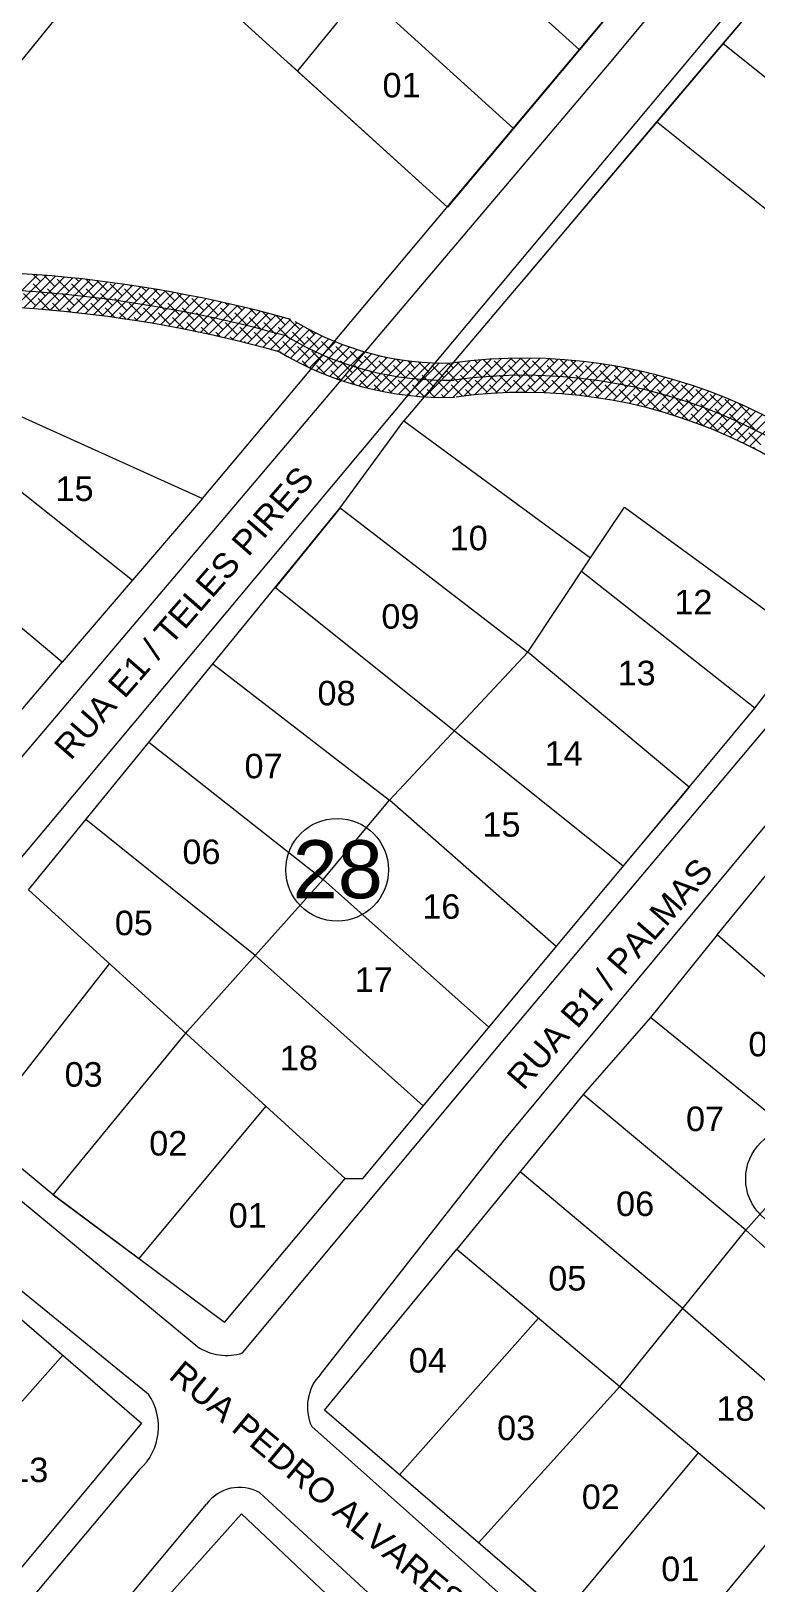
# Model space of a CAD drawing. Header units: metres. Extents: x 3808 to 8215, y 2374 to 6187.
# Drawn here: x 5608.3 to 5693, y 5623.9 to 5805.2 of the extents above; entities that cross this region are included whole.
import ezdxf

# ---------------------------------------------------------------- set-up
doc = ezdxf.new("R2010")
doc.units = ezdxf.units.M
doc.linetypes.add('CENTER', pattern=[2, 1.25, -0.25, 0.25, -0.25])
for name, color, linetype in [('0 - Divisão rela', 7, 'CENTER'), ('0 - Meio Fio', 32, 'Continuous'), ('Fluxo', 170, 'Continuous'), ('vista', 7, 'Continuous')]:
    doc.layers.add(name, color=color, linetype=linetype)
doc.styles.add('pedro', font='arial.ttf', dxfattribs={"height": 3})

msp = doc.modelspace()

# ---------------------------------------------------------------- linework, layer by layer
at = {"layer": '0 - Divisão rela', "linetype": 'Continuous', "lineweight": 5}
for p, q in [((5734.414, 5958.439), (5581.627, 5770.366)), ((5628.378, 5750.592), (5774.687, 5924.934)), ((5766.804, 5895.542), (5651.888, 5759.676)), ((5635.42, 5836.582), (5672.403, 5803.052)), ((5664.689, 5793.86), (5627.853, 5827.268)), ((5656.975, 5784.668), (5620.287, 5817.954)), ((5680.117, 5812.244), (5664.046, 5793.094)), ((5680.117, 5812.244), (5672.403, 5803.052)), ((5680.117, 5812.244), (5672.403, 5803.052)), ((5696.935, 5812.935), (5689.186, 5803.773)), ((5647.032, 5809.874), (5639.455, 5800.564)), ((5689.186, 5803.773), (5681.436, 5794.611)), ((5729.925, 5771.118), (5689.186, 5803.773)), ((5656.975, 5784.668), (5638.46, 5801.466)), ((5672.403, 5803.052), (5664.689, 5793.86)), ((5672.403, 5803.052), (5664.689, 5793.86)), ((5681.436, 5794.611), (5673.687, 5785.449)), ((5722.235, 5761.905), (5681.436, 5794.611)), ((5664.689, 5793.86), (5656.975, 5784.668)), ((5673.687, 5785.449), (5665.937, 5776.287)), ((5604.178, 5761.519), (5628.378, 5750.592)), ((5644.468, 5749.52), (5651.888, 5759.676)), ((5651.888, 5759.676), (5673.708, 5743.667)), ((5600.352, 5756.812), (5620.168, 5741.047)), ((5628.378, 5750.592), (5611.957, 5731.502)), ((5608.009, 5704.89), (5644.468, 5749.52)), ((5644.468, 5749.52), (5636.876, 5740.226)), ((5644.468, 5749.52), (5666.365, 5732.671)), ((5673.708, 5743.667), (5677.679, 5749.614)), ((5677.679, 5749.614), (5698.981, 5734.045)), ((5611.957, 5731.502), (5592.784, 5747.5)), ((5666.365, 5732.671), (5673.708, 5743.667)), ((5692.906, 5726.102), (5672.641, 5742.069)), ((5636.876, 5740.226), (5677.535, 5707.67)), ((5650.209, 5715.352), (5666.365, 5732.671)), ((5685.221, 5716.886), (5666.365, 5732.671)), ((5692.906, 5726.102), (5698.981, 5734.045)), ((5605.598, 5723.993), (5611.957, 5731.502)), ((5629.58, 5731.295), (5650.209, 5715.352)), ((5685.221, 5716.886), (5692.906, 5726.102)), ((5622.1, 5722.14), (5642.443, 5706.098)), ((5647.085, 5671.155), (5685.221, 5716.886)), ((5685.221, 5716.886), (5677.535, 5707.67)), ((5642.443, 5706.098), (5650.209, 5715.352)), ((5669.682, 5698.252), (5650.209, 5715.352)), ((5634.533, 5697.224), (5614.71, 5713.093)), ((5688.503, 5699.611), (5696.111, 5708.891)), ((5626.622, 5688.35), (5642.443, 5706.098)), ((5661.818, 5688.823), (5642.443, 5706.098)), ((5608.009, 5704.89), (5645.05, 5671.155)), ((5688.503, 5699.611), (5680.725, 5689.963)), ((5707.667, 5682.863), (5688.503, 5699.611)), ((5602.088, 5676.543), (5617.503, 5696.244)), ((5634.533, 5697.224), (5654.151, 5679.629)), ((5691.842, 5665.108), (5716.102, 5692.327)), ((5680.725, 5689.963), (5672.861, 5680.965)), ((5700.017, 5674.281), (5680.725, 5689.963)), ((5610.905, 5669.258), (5626.622, 5688.35)), ((5626.53, 5688.022), (5635.771, 5679.606)), ((5610.905, 5669.258), (5593.27, 5683.827)), ((5672.861, 5680.965), (5658.072, 5662.882)), ((5691.842, 5665.108), (5672.861, 5680.965)), ((5635.771, 5679.606), (5620.927, 5661.788)), ((5630.927, 5654.334), (5645.05, 5671.155)), ((5645.05, 5671.155), (5647.085, 5671.155)), ((5684.485, 5655.977), (5665.467, 5671.924)), ((5630.927, 5654.334), (5610.905, 5669.258)), ((5610.905, 5669.258), (5620.927, 5661.788)), ((5677.128, 5646.846), (5691.842, 5665.108)), ((5691.842, 5665.108), (5710.178, 5648.629)), ((5642.599, 5644.088), (5658.072, 5662.882)), ((5658.072, 5662.882), (5696.185, 5630.809)), ((5602.827, 5658.41), (5621.237, 5642.563)), ((5667.631, 5654.838), (5651.388, 5636.527)), ((5684.485, 5655.977), (5703.181, 5639.719)), ((5612.032, 5650.486), (5595.633, 5631.992)), ((5677.128, 5646.846), (5660.635, 5628.572)), ((5680.329, 5611.631), (5642.599, 5644.088)), ((5621.237, 5642.563), (5605.754, 5623.98)), ((5670.493, 5620.092), (5686.332, 5639.1)), ((5632.93, 5631.953), (5616.811, 5613.993)), ((5651.919, 5614.02), (5632.93, 5631.953)), ((5696.185, 5630.809), (5680.329, 5611.631))]:
    msp.add_line(p, q, dxfattribs=at)
at = {"layer": '0 - Meio Fio', "linetype": 'Continuous', "lineweight": 5}
for p, q in [((5675.703, 5801.159), (5774.841, 5920.324)), ((5711.597, 5833.53), (5589.033, 5687.006)), ((5585.133, 5694.326), (5675.703, 5801.159)), ((5663.874, 5687.739), (5736.793, 5774.354)), ((5663.491, 5675.488), (5708.843, 5730.051)), ((5633.048, 5650.773), (5663.874, 5687.739)), ((5590.746, 5682.084), (5627.801, 5651.484)), ((5586.623, 5674.767), (5622.008, 5645.979)), ((5642.139, 5648.263), (5663.491, 5675.488)), ((5641.122, 5642.169), (5676.301, 5610.88)), ((5620.997, 5637.141), (5555.03, 5558.606)), ((5635.01, 5634.462), (5669.617, 5602.593)), ((5561.278, 5552.346), (5628.833, 5633.09))]:
    msp.add_line(p, q, dxfattribs=at)
for centre, radius, start, end in [((5631.17, 5656.642), 6.161, 236.84263, 287.73935), ((5646.155, 5644.461), 5.531, 136.57048, 204.48375), ((5616.474, 5642.136), 6.738, 312.16605, 34.78419), ((5632.698, 5630.278), 4.78, 61.08515, 143.9567)]:
    msp.add_arc(centre, radius, start, end, dxfattribs=at)
at = {"layer": 'Fluxo', "linetype": 'Continuous', "lineweight": 5}
for p, q in [((5605.326, 5772.989), (5609.089, 5776.752)), ((5606.388, 5772.928), (5610.128, 5776.668)), ((5607.442, 5772.86), (5611.16, 5776.578)), ((5608.49, 5772.785), (5612.187, 5776.482)), ((5609.416, 5775.956), (5608.582, 5776.79)), ((5609.531, 5772.704), (5613.206, 5776.379)), ((5611.099, 5775.395), (5609.799, 5776.695)), ((5610.565, 5772.616), (5614.22, 5776.27)), ((5612.783, 5774.833), (5611.38, 5776.237)), ((5611.593, 5772.521), (5615.228, 5776.155)), ((5612.614, 5772.419), (5616.229, 5776.034)), ((5613.906, 5775.956), (5613.515, 5776.347)), ((5613.629, 5772.311), (5617.225, 5775.907)), ((5615.59, 5775.395), (5614.777, 5776.208)), ((5617.273, 5774.833), (5616.05, 5776.056)), ((5608.854, 5773.15), (5607.451, 5774.553)), ((5609.977, 5774.272), (5608.574, 5775.675)), ((5611.661, 5773.711), (5610.258, 5775.114)), ((5613.344, 5773.15), (5611.941, 5774.553)), ((5614.467, 5774.272), (5613.064, 5775.675)), ((5614.637, 5772.197), (5618.214, 5775.775)), ((5616.151, 5773.711), (5614.748, 5775.114)), ((5615.639, 5772.077), (5619.198, 5775.636)), ((5617.835, 5773.15), (5616.431, 5774.553)), ((5616.635, 5771.95), (5620.177, 5775.492)), ((5618.957, 5774.272), (5617.554, 5775.675)), ((5617.625, 5771.818), (5621.149, 5775.342)), ((5618.61, 5771.68), (5622.117, 5775.187)), ((5620.641, 5773.711), (5619.238, 5775.114)), ((5619.588, 5771.535), (5623.078, 5775.026)), ((5620.08, 5775.395), (5619.948, 5775.526)), ((5620.561, 5771.385), (5624.035, 5774.86)), ((5622.325, 5773.15), (5620.922, 5774.553)), ((5621.763, 5774.833), (5621.275, 5775.322)), ((5621.527, 5771.23), (5624.986, 5774.688)), ((5622.489, 5771.069), (5625.932, 5774.512)), ((5623.447, 5774.272), (5622.615, 5775.104)), ((5623.445, 5770.902), (5626.873, 5774.33)), ((5625.131, 5773.711), (5623.971, 5774.871)), ((5624.395, 5770.73), (5627.808, 5774.143)), ((5626.815, 5773.15), (5625.412, 5774.553)), ((5610.506, 5772.621), (5609.135, 5773.992)), ((5611.743, 5772.506), (5610.819, 5773.43)), ((5612.992, 5772.38), (5612.503, 5772.869)), ((5615.028, 5772.588), (5613.625, 5773.992)), ((5614.253, 5772.241), (5614.186, 5772.308)), ((5616.712, 5772.027), (5615.309, 5773.43)), ((5618.111, 5771.75), (5616.993, 5772.869)), ((5619.518, 5772.588), (5618.115, 5773.992)), ((5619.424, 5771.56), (5618.677, 5772.308)), ((5621.202, 5772.027), (5619.799, 5773.43)), ((5622.886, 5771.466), (5621.483, 5772.869)), ((5624.009, 5772.588), (5622.605, 5773.992)), ((5624.57, 5770.905), (5623.167, 5772.308)), ((5625.692, 5772.027), (5624.289, 5773.43)), ((5625.34, 5770.553), (5628.739, 5773.951)), ((5627.376, 5771.466), (5625.973, 5772.869)), ((5626.28, 5770.37), (5629.665, 5773.754)), ((5628.499, 5772.588), (5627.095, 5773.992)), ((5627.215, 5770.182), (5630.586, 5773.553)), ((5629.06, 5770.905), (5627.657, 5772.308)), ((5628.144, 5769.989), (5631.502, 5773.346)), ((5630.182, 5772.027), (5628.779, 5773.43)), ((5629.069, 5769.791), (5632.413, 5773.135)), ((5629.621, 5773.711), (5629.554, 5773.778)), ((5629.988, 5769.588), (5633.319, 5772.919)), ((5631.866, 5771.466), (5630.463, 5772.869)), ((5630.903, 5769.38), (5634.221, 5772.698)), ((5631.305, 5773.15), (5630.993, 5773.462)), ((5631.812, 5769.167), (5635.118, 5772.472)), ((5633.55, 5770.905), (5632.147, 5772.308)), ((5632.989, 5772.588), (5632.451, 5773.126)), ((5632.717, 5768.949), (5636.01, 5772.242)), ((5634.673, 5772.027), (5633.93, 5772.77)), ((5636.356, 5771.466), (5635.429, 5772.393)), ((5620.752, 5771.355), (5620.36, 5771.746)), ((5622.094, 5771.136), (5622.044, 5771.185)), ((5626.214, 5770.383), (5624.85, 5771.746)), ((5627.621, 5770.098), (5626.534, 5771.185)), ((5629.046, 5769.796), (5628.218, 5770.624)), ((5630.744, 5770.343), (5629.341, 5771.746)), ((5632.428, 5769.782), (5631.024, 5771.185)), ((5634.111, 5769.221), (5632.708, 5770.624)), ((5633.617, 5768.726), (5636.898, 5772.008)), ((5635.234, 5770.343), (5633.831, 5771.746)), ((5634.512, 5768.499), (5637.782, 5771.769)), ((5635.402, 5768.267), (5638.661, 5771.525)), ((5636.918, 5769.782), (5635.514, 5771.185)), ((5636.288, 5768.03), (5639.417, 5771.158)), ((5638.04, 5770.905), (5636.951, 5771.994)), ((5637.169, 5767.789), (5640.129, 5770.748)), ((5638.601, 5769.221), (5637.198, 5770.624)), ((5639.724, 5770.343), (5638.496, 5771.572)), ((5630.49, 5769.474), (5629.902, 5770.063)), ((5631.954, 5769.133), (5631.586, 5769.501)), ((5633.439, 5768.77), (5633.269, 5768.94)), ((5635.795, 5768.659), (5634.392, 5770.063)), ((5637.479, 5768.098), (5636.076, 5769.501)), ((5639.163, 5767.537), (5637.76, 5768.94)), ((5637.91, 5767.407), (5640.855, 5770.352)), ((5638.631, 5767.006), (5641.597, 5769.971)), ((5640.285, 5768.659), (5638.882, 5770.063)), ((5639.366, 5766.618), (5642.354, 5769.606)), ((5640.114, 5766.243), (5643.128, 5769.257)), ((5641.969, 5768.098), (5640.566, 5769.501)), ((5641.408, 5769.782), (5640.818, 5770.372)), ((5640.876, 5765.883), (5643.917, 5768.924)), ((5643.653, 5767.537), (5642.25, 5768.94)), ((5643.092, 5769.221), (5642.999, 5769.313)), ((5638.5, 5767.077), (5638.321, 5767.256)), ((5640.847, 5766.976), (5639.443, 5768.379)), ((5642.53, 5766.414), (5641.127, 5767.818)), ((5641.652, 5765.536), (5644.723, 5768.607)), ((5642.443, 5765.205), (5645.547, 5768.309)), ((5644.214, 5765.853), (5642.811, 5767.256)), ((5643.249, 5764.888), (5646.389, 5768.028)), ((5645.337, 5766.976), (5643.933, 5768.379)), ((5644.071, 5764.588), (5647.249, 5767.766)), ((5644.909, 5764.303), (5648.13, 5767.524)), ((5647.02, 5766.414), (5645.617, 5767.818)), ((5645.763, 5764.034), (5649.03, 5767.302)), ((5646.634, 5763.783), (5649.953, 5767.101)), ((5648.704, 5765.853), (5647.301, 5767.256)), ((5647.524, 5763.55), (5650.898, 5766.924)), ((5649.827, 5766.976), (5649.635, 5767.167)), ((5651.511, 5766.414), (5651.022, 5766.903)), ((5657.639, 5762.44), (5662.083, 5766.884)), ((5658.899, 5762.577), (5663.267, 5766.946)), ((5660.161, 5762.717), (5664.429, 5766.985)), ((5662.175, 5765.853), (5661.204, 5766.823)), ((5661.392, 5762.826), (5665.568, 5767.002)), ((5662.596, 5762.907), (5666.687, 5766.998)), ((5663.774, 5762.963), (5667.786, 5766.975)), ((5664.981, 5766.414), (5664.411, 5766.984)), ((5664.928, 5762.994), (5668.867, 5766.933)), ((5666.665, 5765.853), (5665.517, 5767.001)), ((5666.059, 5763.002), (5669.931, 5766.874)), ((5669.471, 5766.414), (5668.957, 5766.929)), ((5671.155, 5765.853), (5670.148, 5766.86)), ((5640.766, 5765.933), (5640.005, 5766.695)), ((5642.734, 5765.088), (5641.688, 5766.134)), ((5644.509, 5764.436), (5643.372, 5765.573)), ((5645.898, 5765.292), (5644.495, 5766.695)), ((5646.146, 5763.921), (5645.056, 5765.011)), ((5647.582, 5764.731), (5646.179, 5766.134)), ((5649.265, 5764.169), (5647.862, 5765.573)), ((5648.432, 5763.336), (5651.867, 5766.771)), ((5650.388, 5765.292), (5648.985, 5766.695)), ((5649.36, 5763.141), (5652.862, 5766.643)), ((5650.949, 5763.608), (5649.546, 5765.011)), ((5650.308, 5762.967), (5653.884, 5766.543)), ((5652.072, 5764.731), (5650.669, 5766.134)), ((5651.278, 5762.814), (5654.936, 5766.472)), ((5652.271, 5762.685), (5656.02, 5766.434)), ((5653.194, 5765.853), (5652.342, 5766.706)), ((5653.756, 5764.169), (5652.352, 5765.573)), ((5653.288, 5762.579), (5657.14, 5766.431)), ((5654.878, 5765.292), (5653.603, 5766.567)), ((5655.439, 5763.608), (5654.036, 5765.011)), ((5654.332, 5762.5), (5658.374, 5766.543)), ((5656.562, 5764.731), (5655.159, 5766.134)), ((5655.403, 5762.449), (5659.638, 5766.684)), ((5656.001, 5766.414), (5655.98, 5766.435)), ((5656.505, 5762.428), (5660.874, 5766.797)), ((5658.246, 5764.169), (5656.843, 5765.573)), ((5657.684, 5765.853), (5657.107, 5766.431)), ((5659.368, 5765.292), (5658.145, 5766.515)), ((5659.93, 5763.608), (5658.526, 5765.011)), ((5661.052, 5764.731), (5659.649, 5766.134)), ((5660.491, 5766.414), (5660.169, 5766.736)), ((5662.736, 5764.169), (5661.333, 5765.573)), ((5663.858, 5765.292), (5662.455, 5766.695)), ((5664.42, 5763.608), (5663.017, 5765.011)), ((5665.542, 5764.731), (5664.139, 5766.134)), ((5667.226, 5764.169), (5665.823, 5765.573)), ((5668.349, 5765.292), (5666.945, 5766.695)), ((5667.169, 5762.989), (5670.977, 5766.798)), ((5668.91, 5763.608), (5667.507, 5765.011)), ((5668.258, 5762.956), (5672.007, 5766.705)), ((5670.032, 5764.731), (5668.629, 5766.134)), ((5669.328, 5762.903), (5673.022, 5766.598)), ((5671.716, 5764.169), (5670.313, 5765.573)), ((5670.379, 5762.833), (5674.022, 5766.475)), ((5671.413, 5762.744), (5675.007, 5766.338)), ((5672.839, 5765.292), (5671.436, 5766.695)), ((5673.4, 5763.608), (5671.997, 5765.011)), ((5672.431, 5762.639), (5675.979, 5766.187)), ((5674.522, 5764.731), (5673.119, 5766.134)), ((5673.432, 5762.518), (5676.937, 5766.023)), ((5673.961, 5766.414), (5673.883, 5766.493)), ((5674.418, 5762.381), (5677.882, 5765.845)), ((5676.206, 5764.169), (5674.803, 5765.573)), ((5675.645, 5765.853), (5675.187, 5766.311)), ((5675.389, 5762.23), (5678.815, 5765.656)), ((5676.346, 5762.065), (5679.736, 5765.454)), ((5677.89, 5763.608), (5676.487, 5765.011)), ((5677.329, 5765.292), (5676.526, 5766.095)), ((5677.29, 5761.885), (5680.645, 5765.24)), ((5679.013, 5764.731), (5677.902, 5765.842)), ((5678.22, 5761.693), (5681.542, 5765.015)), ((5680.696, 5764.169), (5679.319, 5765.547)), ((5682.38, 5763.608), (5680.977, 5765.011)), ((5647.678, 5763.512), (5646.74, 5764.45)), ((5649.124, 5763.188), (5648.424, 5763.889)), ((5650.501, 5762.934), (5650.107, 5763.327)), ((5652.633, 5763.047), (5651.23, 5764.45)), ((5654.3, 5762.502), (5652.914, 5763.889)), ((5655.478, 5762.447), (5654.598, 5763.327)), ((5657.123, 5763.047), (5655.72, 5764.45)), ((5658.735, 5762.557), (5657.404, 5763.889)), ((5659.742, 5762.674), (5659.088, 5763.327)), ((5661.613, 5763.047), (5660.21, 5764.45)), ((5662.861, 5762.922), (5661.894, 5763.889)), ((5663.937, 5762.969), (5663.578, 5763.327)), ((5666.103, 5763.047), (5664.7, 5764.45)), ((5667.286, 5762.987), (5666.384, 5763.889)), ((5668.447, 5762.948), (5668.068, 5763.327)), ((5670.594, 5763.047), (5669.19, 5764.45)), ((5672.086, 5762.677), (5670.874, 5763.889)), ((5673.358, 5762.527), (5672.558, 5763.327)), ((5675.084, 5763.047), (5673.681, 5764.45)), ((5676.768, 5762.486), (5675.364, 5763.889)), ((5678.451, 5761.924), (5677.048, 5763.327)), ((5679.574, 5763.047), (5678.171, 5764.45)), ((5679.137, 5761.487), (5682.428, 5764.779)), ((5681.258, 5762.486), (5679.854, 5763.889)), ((5680.041, 5761.269), (5683.304, 5764.531)), ((5680.934, 5761.039), (5684.168, 5764.274)), ((5682.941, 5761.924), (5681.538, 5763.327)), ((5681.814, 5760.797), (5685.023, 5764.005)), ((5684.064, 5763.047), (5682.661, 5764.45)), ((5682.684, 5760.544), (5685.867, 5763.727)), ((5683.542, 5760.279), (5686.701, 5763.439)), ((5685.748, 5762.486), (5684.345, 5763.889)), ((5687.432, 5761.924), (5686.028, 5763.327)), ((5651.817, 5762.74), (5651.791, 5762.766)), ((5656.62, 5762.428), (5656.281, 5762.766)), ((5674.663, 5762.345), (5674.242, 5762.766)), ((5676.005, 5762.125), (5675.926, 5762.205)), ((5680.135, 5761.363), (5678.732, 5762.766)), ((5681.819, 5760.802), (5680.416, 5762.205)), ((5683.428, 5760.315), (5682.1, 5761.644)), ((5684.625, 5761.363), (5683.222, 5762.766)), ((5684.389, 5760.004), (5687.525, 5763.141)), ((5686.309, 5760.802), (5684.906, 5762.205)), ((5685.225, 5759.718), (5688.34, 5762.833)), ((5686.051, 5759.421), (5689.146, 5762.516)), ((5687.993, 5760.241), (5686.59, 5761.644)), ((5686.867, 5759.114), (5689.942, 5762.19)), ((5687.672, 5758.797), (5690.73, 5761.855)), ((5689.115, 5761.363), (5687.712, 5762.766)), ((5688.468, 5758.471), (5691.508, 5761.511)), ((5690.799, 5760.802), (5689.396, 5762.205)), ((5692.483, 5760.241), (5691.08, 5761.644)), ((5685.107, 5759.759), (5683.783, 5761.082)), ((5686.87, 5759.118), (5685.467, 5760.521)), ((5688.554, 5758.557), (5687.151, 5759.96)), ((5689.677, 5759.679), (5688.273, 5761.082)), ((5689.255, 5758.135), (5692.278, 5761.158)), ((5691.36, 5759.118), (5689.957, 5760.521)), ((5690.031, 5757.789), (5693.039, 5760.797)), ((5690.799, 5757.434), (5693.792, 5760.427)), ((5691.557, 5757.07), (5694.536, 5760.048)), ((5693.044, 5758.557), (5691.641, 5759.96)), ((5692.306, 5756.696), (5695.272, 5759.662)), ((5690.238, 5757.995), (5688.835, 5759.399)), ((5691.922, 5757.434), (5690.519, 5758.837)), ((5693.606, 5756.873), (5692.202, 5758.276)), ((5693.036, 5756.32), (5692.764, 5756.592))]:
    msp.add_line(p, q, dxfattribs=at)
for centre, radius, start, end in [((5597.36, 5624.103), 153.099, 74.34573, 95.57789), ((5597.36, 5624.103), 151.099, 74.34573, 95.57789), ((5597.36, 5624.103), 149.099, 74.34573, 95.57789), ((5656.669, 5800.254), 33.826, 238.83967, 271.7072), ((5656.669, 5800.254), 35.826, 238.83967, 271.7072), ((5656.669, 5800.254), 37.826, 238.83967, 271.7072), ((5665.928, 5704.682), 62.32, 33.71726, 97.80494), ((5665.928, 5704.682), 60.32, 33.71726, 97.80494), ((5665.928, 5704.682), 58.32, 33.71726, 97.80494)]:
    msp.add_arc(centre, radius, start, end, dxfattribs=at)
at = {"layer": 'vista', "lineweight": 5}
for centre in [(5644.095, 5707.22), (5697.842, 5671.108)]:
    msp.add_circle(centre, 6, dxfattribs=at)

# ---------------------------------------------------------------- texts
at = {"layer": 'vista', "lineweight": 5, "style": 'pedro'}
for s, height, rotation, p in [('RUA E2 / JAMANXIM', 2.86398, 48.92602, (5586.135, 5784.071)), ('RUA E1 / TELES PIRES', 2.86398, 48.92602, (5612.95, 5719.901)), ('28', 6.7786, 360, (5638.901, 5703.892)), ('RUA B1 / PALMAS', 2.86398, 48.92602, (5665.863, 5681.325)), ('RUA PEDRO ALVARES CABRAL', 2.86398, 320.16905, (5624.26, 5647.882))]:
    msp.add_text(s, height=height, rotation=rotation, dxfattribs=at).set_placement(p)
for s, p in [('01', (5649.401, 5797.474)), ('15', (5611.178, 5750.321)), ('10', (5657.249, 5744.558)), ('12', (5683.502, 5737.072)), ('09', (5649.268, 5735.391)), ('13', (5676.874, 5728.784)), ('08', (5641.802, 5726.438)), ('14', (5668.345, 5719.379)), ('07', (5633.27, 5717.912)), ('15', (5661.074, 5711.09)), ('06', (5626.017, 5707.893)), ('16', (5654.046, 5701.498)), ('05', (5618.111, 5699.58)), ('17', (5646.15, 5692.947)), ('08', (5692.159, 5685.42)), ('18', (5637.4, 5683.805)), ('03', (5612.241, 5681.881)), ('07', (5684.87, 5676.69)), ('02', (5622.132, 5673.834)), ('06', (5676.696, 5666.765)), ('01', (5631.419, 5665.406)), ('05', (5668.77, 5658.052)), ('04', (5652.466, 5648.469)), ('18', (5688.424, 5642.844)), ('03', (5662.793, 5640.575)), ('13', (5605.893, 5635.668)), ('02', (5672.685, 5632.528)), ('01', (5681.972, 5624.1))]:
    msp.add_text(s, height=2.864, dxfattribs=at).set_placement(p)

doc.saveas('drawing.dxf')
